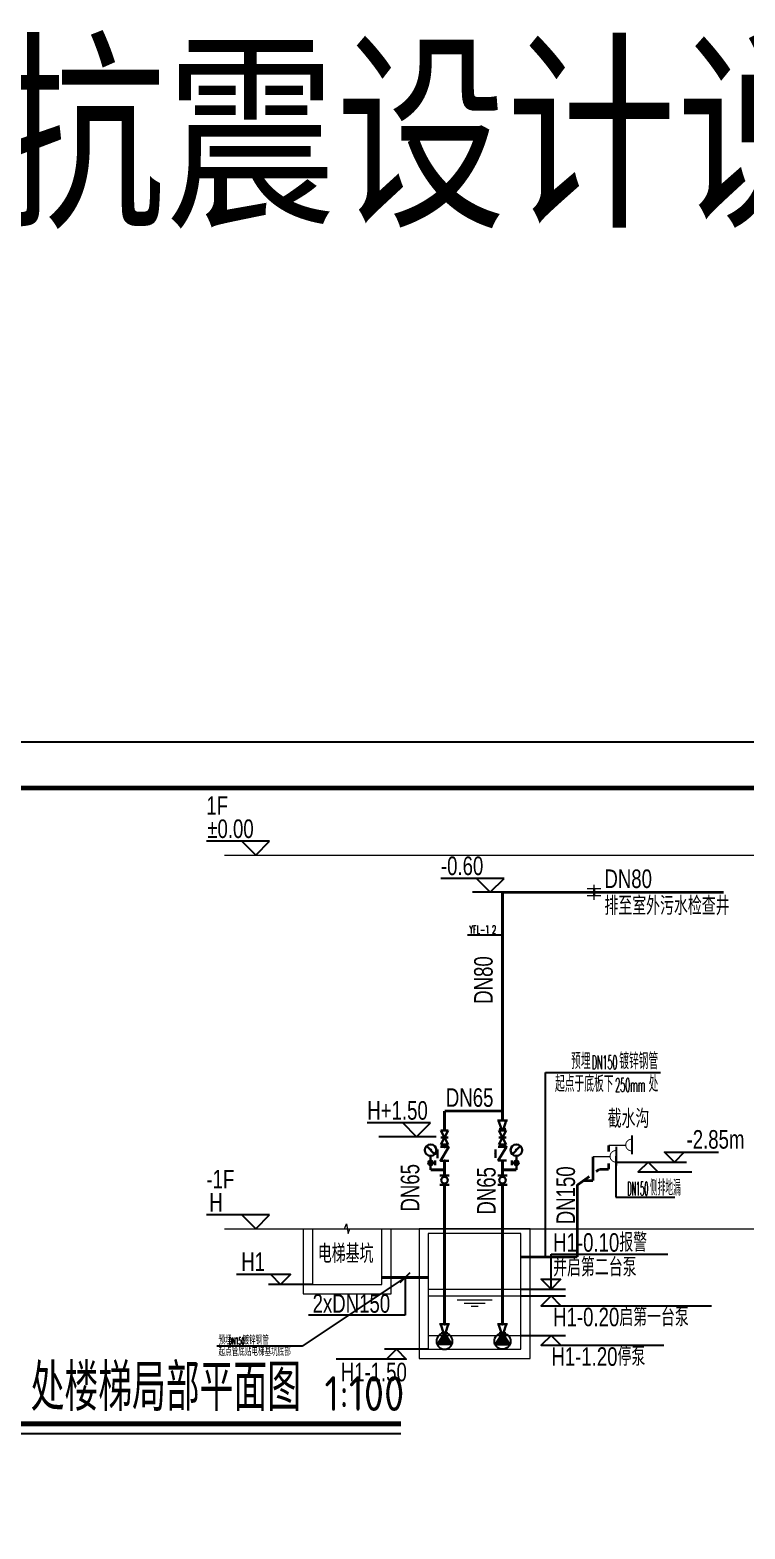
# Model space of a CAD drawing. Extents: x 27938 to 650306, y -92720 to 1524912.
# Drawn here: x 287739 to 303166, y 762082 to 794422 of the extents above; entities that cross this region are included whole.
import ezdxf

# ---------------------------------------------------------------- set-up
doc = ezdxf.new("R2010")
doc.units = 0
doc.header["$LTSCALE"] = 1000
doc.header["$MEASUREMENT"] = 0
for name, color, linetype, lineweight in [('CR-水-PTE－PS污水用电设备', 7, 'Continuous', 25), ('CR-水-PTP－GG公共捕捉点', 1, 'Continuous', 18), ('CR-水-PTP－GG公共说明', 7, 'Continuous', 25), ('CR-水-PTP－PS压力废水标注', 165, 'Continuous', 25), ('CR-水-PTP－PS压力废水管', 163, 'P压力废水管', 20), ('CR-水-PTP－PS排水阀门', 163, 'Continuous', 30), ('CR-水-排水穿墙套管', 60, 'Continuous', 30)]:
    doc.layers.add(name, color=color, linetype=linetype, lineweight=lineweight)
for name, color, linetype in [('DIM_SYMB', 3, 'Continuous'), ('DIM_不分区给水', 3, 'Continuous'), ('DIM_废水', 3, 'Continuous'), ('EQUIP_污水', 7, 'Continuous'), ('TWT_LEAD', 3, 'Continuous'), ('图框', 140, 'Continuous'), ('导图字', 7, 'Continuous')]:
    doc.layers.add(name, color=color, linetype=linetype)
doc.layers.add('yichutu', color=7, linetype='Continuous', true_color=0xffffff, plot=False)
doc.styles.add('_TCH_DIM', font='SIMPLEX.shx', dxfattribs={"width": 0.6, "oblique": 10, "bigfont": 'hztxt.shx'})
doc.styles.add('_TCH_DIM_T3', font='SIMPLEX.shx', dxfattribs={"width": 0.494118, "bigfont": 'GBCBIG.shx'})
doc.styles.add('_TWT_SERIAL', font='simplex.shx', dxfattribs={"width": 0.6, "oblique": 10, "height": 3, "bigfont": 'aadri.shx'})
doc.styles.add('CR-Standard', font='xcsg.shx', dxfattribs={"width": 0.7, "bigfont": 'hztxt.shx'})
doc.styles.add('HZ', font='txt', dxfattribs={"bigfont": 'hztxt'})
doc.styles.add('HZTXT', font='COMPLEX', dxfattribs={"width": 0.7, "bigfont": 'HZTXT'})
doc.styles.get("Standard").update_dxf_attribs({"font": 'gbenor.shx', "bigfont": 'gbcbig.shx'})
doc.styles.add('黑体', font='simhei.ttf')
doc.linetypes.add('P压力废水管', pattern='A,3,-0.22,["YF",HZTXT,S=0.2,R=0,X=-0.1,Y=-0.1],-0.3', length=3.52)

# ---------------------------------------------------------------- blocks, each defined once
blk = doc.blocks.new('TK')
at = {"layer": '图框'}
blk.add_lwpolyline([(465375, 548714), (549475, 548714), (549475, 489314), (465375, 489314)], close=True, dxfattribs=at)
blk.add_lwpolyline([(465375, 548714), (549475, 548714), (549475, 489314), (465375, 489314)], close=True, dxfattribs=at)
at = {"layer": '图框', "const_width": 100}
blk.add_lwpolyline([(548475, 490314), (548475, 547714), (467875, 547714), (467875, 490314)], close=True, dxfattribs=at)
blk = doc.blocks.new('yct-841-594-84100-59400-100-1000.0')
at = {"layer": 'yichutu', "color": 7, "true_color": 0xffffff}
blk.add_lwpolyline([(0, 0), (0, 59400), (84100, 59400), (84100, 0)], close=True, dxfattribs=at)
blk = doc.blocks.new('$VALVE$00000315')
blk.add_line((-75, 125), (75, 125))
blk.add_lwpolyline([(-125, -75), (-125, 75), (125, -75), (125, 75)])
for p in [(-125, 0), (125, 0)]:
    blk.add_point(p)
blk.add_solid([(0, 125), (0, 150), (75, 125)])
blk = doc.blocks.new('A$C1D85025E')
for p, q in [((-150, 80), (-150, -80)), ((-150, 80), (150, -80)), ((150, 80), (-150, -80)), ((0, 80), (0, -80)), ((150, 80), (150, -80))]:
    blk.add_line(p, q)
blk = doc.blocks.new('A$C7DE4753E')
for p, q in [((100, 100), (-100, 100)), ((100, -100), (-100, -100))]:
    blk.add_line(p, q)
blk.add_circle((0, 0), 70)
blk = doc.blocks.new('A$C7ECC18EF')
h = blk.add_hatch(color=256)
h.paths.add_polyline_path([(0, 200, 0.414214), (-50, 150), (0, 150)])
h.paths.add_polyline_path([(0, 150), (-50, 150, 0.414214), (0, 100)])
h.paths.add_polyline_path([(50, 150, 0.414214), (0, 200), (0, 100, 0.414214)])
at = {"ltscale": 0.35}
blk.add_line((-77, 348), (77, 502), dxfattribs=at)
for p, q in [((-99, 200), (-99, 100)), ((0, 150), (-99, 150)), ((0, 300), (0, 0))]:
    blk.add_line(p, q)
blk.add_lwpolyline([(77, 502, 0, 41.7, 0), (-26, 430, 41.7, 41.7, 0)], format="xyseb", dxfattribs=at)
blk.add_circle((0, 425), 125, dxfattribs=at)
blk.add_circle((0, 150), 50)
blk = doc.blocks.new('*U149')
for p, q in [((-25, 0), (25, 0)), ((0, -2.5), (0, 2.5))]:
    blk.add_line(p, q)
at = {"const_width": 10}
for points in [[(-55, 0), (-25, 0)], [(-25, 50), (-25, -50)], [(25, 50), (25, -50)], [(55, 0), (25, 0)]]:
    blk.add_lwpolyline(points, dxfattribs=at)
blk = doc.blocks.new('$VALVE$00000486')
for p, q in [((90, 55), (-90, 16)), ((-90, -48), (-90, 48)), ((90, 72), (90, -72)), ((90, 72), (90, -72)), ((90, -72), (90, 72)), ((90, -55), (-90, -16))]:
    blk.add_line(p, q)
for p in [(-90, 0), (90, 0)]:
    blk.add_point(p)
blk = doc.blocks.new('P水泵')
h = blk.add_hatch()
h.set_pattern_fill('ANSI31', color=8, scale=99.65035, style=0)
h.set_pattern_definition([(45, (-87438.395, 132326.591), (-8.8079297, 8.8079297), [])])
h.paths.add_polyline_path([(237, 0), (-97, 216), (-97, -216)])
for p, q in [((237, 0, 0), (-97, 216, 0)), ((-97, 216, 0), (-97, -216, 0)), ((237, 0, 0), (-97, -216, 0)), ((0, 0, 0), (0, 0, 0))]:
    blk.add_line(p, q)
blk.add_circle((0, 0, 0), 237)
blk = doc.blocks.new('A$C6DCB2F17')
at = {"layer": 'CR-水-PTP－GG公共捕捉点', "color": 1, "lineweight": 15}
for p, q in [((2700, -1300), (4700, -1300)), ((2700, -1450), (4700, -1450)), ((2700, -2300), (4700, -2300))]:
    blk.add_line(p, q, dxfattribs=at)
at = {"layer": 'CR-水-PTP－GG公共捕捉点', "color": 1, "lineweight": 9}
for p, q in [((3325, -1530), (4075, -1530)), ((3475, -1606), (3925, -1606)), ((3625, -1667), (3775, -1667))]:
    blk.add_line(p, q, dxfattribs=at)
at = {"layer": 'CR-水-PTP－GG公共捕捉点', "color": 1, "lineweight": 18}
for points in [[(0, 0), (894, 0), (932, 105), (969, -105), (1007, 0), (1900, 0)], [(0, 0), (0, -1400), (1900, -1400), (1900, 0)], [(200, 0), (200, -1200), (1700, -1200), (1700, 0)]]:
    blk.add_lwpolyline(points, dxfattribs=at)
at = {"layer": 'CR-水-PTP－GG公共捕捉点', "color": 1}
for points in [[(4900, 0), (2500, 0), (2500, -2800), (4900, -2800), (4900, 0)], [(4700, -100), (2700, -100), (2700, -2600), (4700, -2600), (4700, -100)]]:
    blk.add_lwpolyline(points, dxfattribs=at)
blk = doc.blocks.new('$ATTACHMENT$00000066')
blk.add_line((-212, 500), (188, 500))
at = {"const_width": 20}
blk.add_lwpolyline([(-134, 500, 1.067664), (116, 500)], format="xyb", dxfattribs=at)
at = {"const_width": 30}
blk.add_lwpolyline([(0, 367), (0, 0)], dxfattribs=at)
at = {"style": 'HZ', "width": 0.7, "flags": 1}
for tag in ['UNIT', 'WHAT', 'SPEC']:
    blk.add_attdef(tag, (0, 0), '', height=0.001, dxfattribs=at)
blk = doc.blocks.new('A$C1B500C0A')
at = {"layer": 'CR-水-PTP－PS压力废水标注'}
for p, q in [((3324, 1650), (4059, 1650)), ((1855, 1438), (2799, 1438)), ((2425, 1438), (3369, 1438)), ((2754, 1226), (3489, 1226))]:
    blk.add_line(p, q, dxfattribs=at)
at = {"layer": 'CR-水-PTP－PS压力废水标注', "elevation": 0}
for points in [[(3324, 1650), (3112, 1438), (2899, 1650)], [(2754, 1226), (2542, 1438), (2330, 1226)]]:
    blk.add_lwpolyline(points, close=True, dxfattribs=at)
at = {"layer": 'CR-水-PTP－PS压力废水管'}
for points, const_width in [([(1693, 1667), (1693, 1798)], 60), ([(1355, 1038), (1355, 1554)], 60), ([(1487, 1282), (1420, 1233)], 55), ([(1487, 1282), (1693, 1282)], 60), ([(1693, 1282), (1693, 1414)], 60), ([(1275, 1129), (1005, 935)], 55), ([(1014, -609), (1014, 941)], 60), ([(1149, 1038), (1355, 1038)], 60), ([(-200, -609), (1014, -609)], 60)]:
    blk.add_lwpolyline(points, dxfattribs=dict(at, const_width=const_width))
at = {"layer": 'DIM_不分区给水'}
for p, q in [((1847, 1563), (1847, 682)), ((1847, 682), (3116, 682))]:
    blk.add_line(p, q, dxfattribs=at)
at = {"layer": 'TWT_LEAD'}
for p, q in [((329, -609), (329, 3373)), ((329, 3373), (2813, 3373))]:
    blk.add_line(p, q, dxfattribs=at)
at = {"layer": 'EQUIP_污水', "rotation": 270}
for p in [(1693, 1798), (1355, 1554)]:
    blk.add_blockref('$ATTACHMENT$00000066', p, dxfattribs=at)
at = {"layer": 'CR-水-PTP－PS压力废水标注', "style": 'CR-Standard', "width": 0.75}
for s, rotation, p in [('截水沟', 0, (1669, 2174)), ('-2.85m', 360, (3372, 1729)), ('DN150', 90, (965, 98))]:
    blk.add_text(s, height=400, rotation=rotation, dxfattribs=at).set_placement(p)
at = {"layer": 'DIM_不分区给水', "color": 7, "style": '_TCH_DIM_T3'}
for s, height, width, p in [('DN150', 297.5, 0.348789, (2091, 717)), ('侧排地漏', 337.6, 0.494118, (2581, 717))]:
    blk.add_text(s, height=height, dxfattribs=dict(at, width=width)).set_placement(p)
at = {"layer": 'TWT_LEAD', "color": 7, "style": '_TCH_DIM'}
for s, height, width, p in [('预埋', 350, 0.6, (882, 3443)), ('DN150', 297.5, 0.423529, (1325, 3443)), ('镀锌钢管', 350, 0.6, (1920, 3443)), ('起点于底板下', 350, 0.6, (535, 2953)), ('250mm', 297.5, 0.423529, (1833, 2953)), ('处', 350, 0.6, (2553, 2953))]:
    blk.add_text(s, height=height, dxfattribs=dict(at, width=width)).set_placement(p)

msp = doc.modelspace()

# ---------------------------------------------------------------- linework, layer by layer
at = {"layer": 'CR-水-PTP－GG公共捕捉点', "color": 245}
for p, q in [((291934.2, 776619.6), (303879.7, 776619.6)), ((291934.2, 768559.2), (303879.7, 768559.2))]:
    msp.add_line(p, q, dxfattribs=at)
at = {"layer": 'CR-水-PTP－GG公共说明'}
for p, q in [((292910.2, 776919.6), (291545.2, 776919.6)), ((292610.2, 776619.6), (292310.2, 776919.6)), ((292610.2, 776619.6), (292910.2, 776919.6)), ((292910.2, 768859.2), (291545.2, 768859.2)), ((292610.2, 768559.2), (292310.2, 768859.2)), ((292610.2, 768559.2), (292910.2, 768859.2))]:
    msp.add_line(p, q, dxfattribs=at)
at = {"layer": 'CR-水-PTP－PS压力废水标注'}
for p, q in [((297969.8, 776119.6), (296604.8, 776119.6)), ((297669.8, 775819.6), (297369.8, 776119.6)), ((297669.8, 775819.6), (297969.8, 776119.6)), ((298061.5, 775819.6), (297287, 775819.6)), ((296381.5, 770842.7), (295016.5, 770842.7)), ((296081.5, 770542.7), (295781.5, 770842.7)), ((296081.5, 770542.7), (296381.5, 770842.7)), ((296499.3, 770542.7), (295267.4, 770542.7)), ((298982.3, 768009.3, 0), (301499.7, 768009.3, 0)), ((292933.3, 767571.3), (292197.6, 767571.3)), ((295724.8, 767401.7), (295939.8, 767616.6)), ((295832.3, 767509.2), (295832.3, 766693.8)), ((293832.3, 767359.2), (292888.3, 767359.2)), ((298332.3, 767259.2), (299294.5, 767259.2)), ((298332.3, 767109.2), (299294.5, 767109.2)), ((299194.5, 766897, 0), (302443.7, 766897, 0)), ((295832.3, 766693.8), (293750.9, 766693.8)), ((298332.3, 766259.2), (299294.5, 766259.2)), ((296332.3, 765959.2), (295388.3, 765959.2)), ((299194.5, 766047, 0), (301412.7, 766047, 0)), ((295433.3, 765747), (294342.7, 765747))]:
    msp.add_line(p, q, dxfattribs=at)
msp.add_lwpolyline([(301514.3, 776076, 0, 0, 0), (301971, 776076, 80, 0, 0), (302271, 776076, 0, 0, 0)], format="xyseb", dxfattribs=at)
msp.add_lwpolyline([(298982.3, 767259.2), (298982.3, 768009.3)], dxfattribs=at)
at = {"layer": 'CR-水-PTP－PS压力废水标注', "elevation": 0}
for points in [[(292933.3, 767571.3), (293145.4, 767359.2), (293357.6, 767571.3)], [(295433.3, 765747), (295645.4, 765959.2), (295857.6, 765747)]]:
    msp.add_lwpolyline(points, close=True, dxfattribs=at)
at = {"layer": 'CR-水-PTP－PS压力废水标注'}
for points in [[(299194.5, 767471.3), (298982.3, 767259.2), (298770.2, 767471.3)], [(299194.5, 766897), (298982.3, 767109.2), (298770.2, 766897)], [(299194.5, 766047), (298982.3, 766259.2), (298770.2, 766047)]]:
    msp.add_lwpolyline(points, close=True, dxfattribs=at)
at = {"layer": 'CR-水-PTP－PS压力废水管', "const_width": 60}
for points in [[(297932.3, 775819.6), (302707.2, 775819.6)], [(297932.3, 770898.8), (297932.3, 775819.6)], [(296682.3, 770680.3), (296682.3, 771098.8)], [(296682.3, 771098.8), (297932.3, 771098.8)], [(296682.3, 769708.3), (296682.3, 770021.1)], [(297932.3, 769708.3), (297932.3, 770028)], [(296682.3, 769830.3), (296382.3, 769830.3)], [(297932.3, 769830.3), (298232.3, 769830.3)], [(296682.3, 768709.2), (296682.3, 769508.3)], [(297932.3, 768609.2), (297932.3, 769508.3)], [(296682.3, 766498.8), (296682.3, 768709.2)], [(297932.3, 766498.8), (297932.3, 768609.2)], [(295332.3, 767509.2), (296332.3, 767509.2)]]:
    msp.add_lwpolyline(points, dxfattribs=at)
at = {"layer": 'DIM_SYMB', "const_width": 105}
msp.add_lwpolyline([(282392.5, 764352.7), (295742.7, 764352.7)], dxfattribs=at)
at = {"layer": 'DIM_SYMB'}
msp.add_lwpolyline([(282392.5, 764142.7), (295742.7, 764142.7)], dxfattribs=at)
at = {"layer": 'DIM_废水'}
msp.add_line((297932.3, 774893.6), (297179.6, 774893.6), dxfattribs=at)
at = {"layer": 'TWT_LEAD'}
for p, q in [((295832.3, 767509.2), (293611.2, 766028.7)), ((295832.3, 767509.2), (293611.2, 766028.7)), ((293611.2, 766028.7), (291771.9, 766028.7))]:
    msp.add_line(p, q, dxfattribs=at)

# ---------------------------------------------------------------- block references
msp.add_blockref('TK', (-205160.9, 230351.7))
at = {"ltscale": 0.5}
msp.add_blockref('A$C1B500C0A', (298532.3, 768559.2), dxfattribs=at)
at = {"layer": 'CR-水-PTE－PS污水用电设备', "yscale": 0.7382514944798869, "zscale": 0.7382514944798869}
for p, xscale, rotation in [((296682.3, 766134.2, 0), -0.7382514944798869, 270), ((297932.3, 766134.2, 0), 0.7382514944798869, 90.00000000000001)]:
    msp.add_blockref('P水泵', p, dxfattribs=dict(at, xscale=xscale, rotation=rotation))
at = {"layer": 'CR-水-PTP－GG公共捕捉点', "color": 1, "lineweight": 9}
msp.add_blockref('A$C6DCB2F17', (293632.3, 768559.2), dxfattribs=at)
at = {"layer": 'CR-水-PTP－PS排水阀门', "rotation": 90}
for p in [(296682.3, 770530.3), (297932.3, 770530.3)]:
    msp.add_blockref('A$C1D85025E', p, dxfattribs=at)
at = {"layer": 'CR-水-PTP－PS排水阀门'}
for name, p, xscale, yscale, zscale, rotation in [('$VALVE$00000486', (297932.3, 770804), 1.050001122057439, 1.499998703598976, 1.049999999999999, 89.999996340974), ('$VALVE$00000315', (296682.3, 770176), 1.200001358985913, 1.199999056756496, 1.199999999999999, 89.99999181801182), ('$VALVE$00000315', (297932.3, 770180.3), 1.200001358985913, 1.199999056756496, 1.199999999999999, 89.99999181801182), ('$VALVE$00000486', (296682.3, 766404), 1.050001122057439, 1.499998703598976, 1.049999999999999, 89.999996340974), ('$VALVE$00000486', (297932.3, 766404), 1.050001122057439, 1.499998703598976, 1.049999999999999, 89.999996340974)]:
    msp.add_blockref(name, p, dxfattribs=dict(at, xscale=xscale, yscale=yscale, zscale=zscale, rotation=rotation))
at = {"layer": 'CR-水-PTP－PS排水阀门', "xscale": -1}
msp.add_blockref('A$C7ECC18EF', (296382.3, 769830.3), dxfattribs=at)
at = {"layer": 'CR-水-PTP－PS排水阀门'}
msp.add_blockref('A$C7ECC18EF', (298232.3, 769830.3), dxfattribs=at)
at = {"layer": 'CR-水-PTP－PS排水阀门', "xscale": -1, "rotation": 180}
for p in [(296682.3, 769608.3), (297932.3, 769608.3)]:
    msp.add_blockref('A$C7DE4753E', p, dxfattribs=at)
at = {"layer": 'CR-水-排水穿墙套管', "xscale": 3, "yscale": 3, "zscale": 3, "rotation": 270}
msp.add_blockref('*U149', (299908.2, 775819.6), dxfattribs=at)
at = {"layer": 'yichutu'}
msp.add_blockref('yct-841-594-84100-59400-100-1000.0', (260214.1, 719665.3), dxfattribs=at)

# ---------------------------------------------------------------- texts
at = {"layer": 'CR-水-PTP－GG公共说明', "style": 'CR-Standard', "width": 0.75}
for s, p in [('1F', (291545.2, 777489.6)), ('±0.00', (291564.2, 776989.6)), ('-1F', (291545.2, 769429.2)), ('H', (291607.2, 768929.2))]:
    msp.add_text(s, height=400, dxfattribs=at).set_placement(p)
at = {"layer": 'CR-水-PTP－PS压力废水标注', "style": 'CR-Standard', "width": 0.75}
for s, rotation, p in [('-0.60', 0.00003, (296604.8, 776189.6)), ('DN80', 0.00003, (300132.6, 775910.9)), ('排至室外污水检查井', 0.00003, (300132.6, 775327.8)), ('DN80', 90.00003, (297720.8, 773413.1)), ('H+1.50', 0.00003, (295016.5, 770912.7)), ('DN65', 0.00003, (296711.6, 771190.1)), ('DN65', 90.00003, (296138.2, 768931.2)), ('DN65', 90.00003, (297784.5, 768864.8)), ('H1-0.10报警', 0.00003, (299025.9, 768064.2, 0)), ('电梯基坑', 0.00001, (293949.4, 767822.4)), ('H1', 0.00003, (292297.6, 767649.5)), ('并启第二台泵', 0.00003, (299025.9, 767530, 0)), ('2xDN150', 0.00003, (293836.9, 766748.3)), ('H1-0.20启第一台泵', 0.00003, (299025.9, 766456.5, 0)), ('H1-1.20停泵', 0.00003, (298987.3, 765602.9, 0)), ('H1-1.50', 359.99997, (294442.7, 765268.8))]:
    msp.add_text(s, height=400, rotation=rotation, dxfattribs=at).set_placement(p)
at = {"layer": 'DIM_SYMB', "color": 7}
for s, height, p in [('处楼梯局部平面图', 1012.77, (287754.2, 764629.7)), ('1:100', 750, (294092.2, 764629.7))]:
    msp.add_text(s, height=height, dxfattribs=at).set_placement(p)
at = {"layer": 'DIM_废水', "color": 7, "style": '_TWT_SERIAL'}
for s, height, width, p in [('YFL-1', 175, 0.48, (297214.6, 774928.6)), ('、', 130.9, 0.6, (297602.6, 774928.6)), ('2', 175, 0.48, (297707.6, 774928.6))]:
    msp.add_text(s, height=height, dxfattribs=dict(at, width=width)).set_placement(p)
at = {"layer": 'TWT_LEAD', "color": 7, "style": '_TCH_DIM'}
for s, height, width, p in [('预埋', 175, 0.6, (291806.9, 766063.7)), ('DN150', 148.75, 0.423529, (292028.2, 766063.7)), ('镀锌钢管', 175, 0.6, (292325.4, 766063.7)), ('起点管底贴电梯基坑底部', 175, 0.6, (291806.9, 765818.7))]:
    msp.add_text(s, height=height, dxfattribs=dict(at, width=width)).set_placement(p)
at = {"layer": '导图字', "color": 1, "style": '黑体', "width": 0.8}
msp.add_text('水施_05_给排水抗震设计说明及支架安装示意图_A1', height=3364.726, dxfattribs=at).set_placement((261315.1, 790525.3))

doc.saveas('drawing.dxf')
